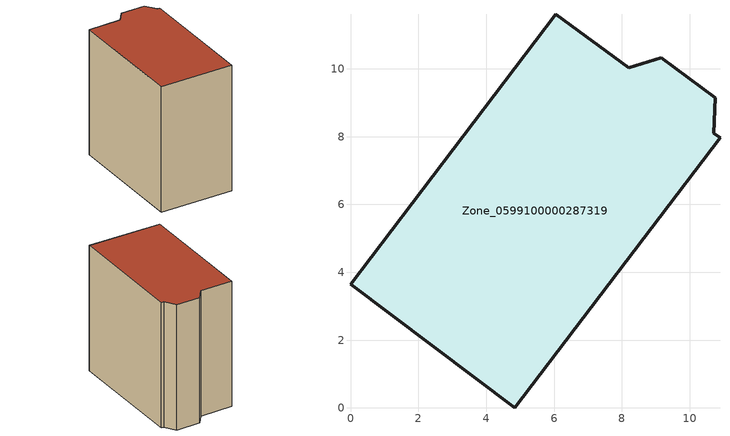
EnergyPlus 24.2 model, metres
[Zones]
Zone_0599100000287319
 floor ground (C_G): 10.76,9.14 10.71,8.1 10.89,7.96 4.84,0 0,3.65 6.04,11.61 8.2,10.03 9.16,10.32 z0
 wall outside (C_F): 0,3.65 4.84,0 10.89,7.96 10.71,8.1 10.76,9.14 9.16,10.32 8.2,10.03 6.04,11.61 0,3.65 z0:10.51
 roof outside (C_R): 9.16,10.32 8.2,10.03 6.04,11.61 0,3.65 4.84,0 10.89,7.96 10.71,8.1 10.76,9.14 z10.51
[BUILDING]
Pand.0599100000287319: North Axis=0; Terrain=City; Loads Convergence Tolerance Value=0.04; Temperature Convergence Tolerance Value=0.4; Solar Distribution=FullExterior; Maximum Number of Warmup Days=25; Minimum Number of Warmup Days=1
[Site:Location]
Rotterdam.The.Hague.AP_ZH_NLD Design_Conditions: Latitude=51.96; Longitude=4.45; Time Zone=1; Elevation=-4.5
[SITE:GROUNDTEMPERATURE:BUILDINGSURFACE]
18, 18, 18, 18, 18, 18, 18, 18, 18, 18, 18, 18
[MATERIAL] Thermal Absorptance=0.9; Solar Absorptance=0.7; Visible Absorptance=0.7
Name | Roughness | Thickness | Conductivity | Density | Specific Heat
G.TI.1946 | MediumSmooth | 0.15 | 1 | 540 | 1210
F.TI.1946 | Rough | 0.3 | 0.857143 | 1920 | 840
R.TI.1946 | MediumRough | 0.2 | 0.1 | 1500 | 1000
[CONSTRUCTION]
C_G: G.TI.1946
C_F: F.TI.1946
C_R: R.TI.1946
[ZONE]
Zone_0599100000287319: Type=1; Multiplier=1; Ceiling Height=Autocalculate; Volume=Autocalculate; Floor Area=autocalculate; Part of Total Floor Area=Yes
[ZONEINFILTRATION:DESIGNFLOWRATE]
Infil_Zone_0599100000287319: Zone or ZoneList or Space or SpaceList=Zone_0599100000287319; Schedule=AlwaysOn; Design Flow Rate Calculation Method=Flow/Area; Flow Rate per Floor Area=0.003; Constant Term Coefficient=1; Temperature Term Coefficient=0; Velocity Term Coefficient=0; Velocity Squared Term Coefficient=0
[HVACTEMPLATE:ZONE:IDEALLOADSAIRSYSTEM]
Zone_0599100000287319: Maximum Heating Supply Air Temperature=50; Minimum Cooling Supply Air Temperature=13; Maximum Heating Supply Air Humidity Ratio=0.0156; Minimum Cooling Supply Air Humidity Ratio=0.0077; Heating Limit=NoLimit; Cooling Limit=NoLimit; Dehumidification Control Type=ConstantSensibleHeatRatio; Cooling Sensible Heat Ratio=0.7; Dehumidification Setpoint=60; Humidification Control Type=None; Humidification Setpoint=30; Outdoor Air Method=None; Outdoor Air Flow Rate per Person=0.00944; Outdoor Air Flow Rate per Zone Floor Area=0; Outdoor Air Flow Rate per Zone=0; Demand Controlled Ventilation Type=None; Outdoor Air Economizer Type=NoEconomizer; Heat Recovery Type=None; Sensible Heat Recovery Effectiveness=0.7; Latent Heat Recovery Effectiveness=0.65
[ZONECONTROL:THERMOSTAT]
ThermostatControl_Zone_0599100000287319: Zone or ZoneList=Zone_0599100000287319; Control Type Schedule=DualSetpointControlType; Control 1=Thermostat_Zone_0599100000287319; Temperature Difference Between Cutout And Setpoint=0
[THERMOSTATSETPOINT:DUALSETPOINT]
Thermostat_Zone_0599100000287319: Heating Setpoint Temperature Schedule=HeatingSetpoint_Zone_0599100000287319; Cooling Setpoint Temperature Schedule=CoolingSetpoint_Zone_0599100000287319
[SCHEDULE:COMPACT]
HeatingSetpoint_Zone_0599100000287319: Through: 12/31, For: AllDays, Until: 24:00, 21
CoolingSetpoint_Zone_0599100000287319: Through: 12/31, For: AllDays, Until: 24:00, 24
DualSetpointControlType: Through: 12/31, For: AllDays, Until: 24:00, 4
AlwaysOn: Through: 12/31, For: AllDays, Until: 24:00, 1
